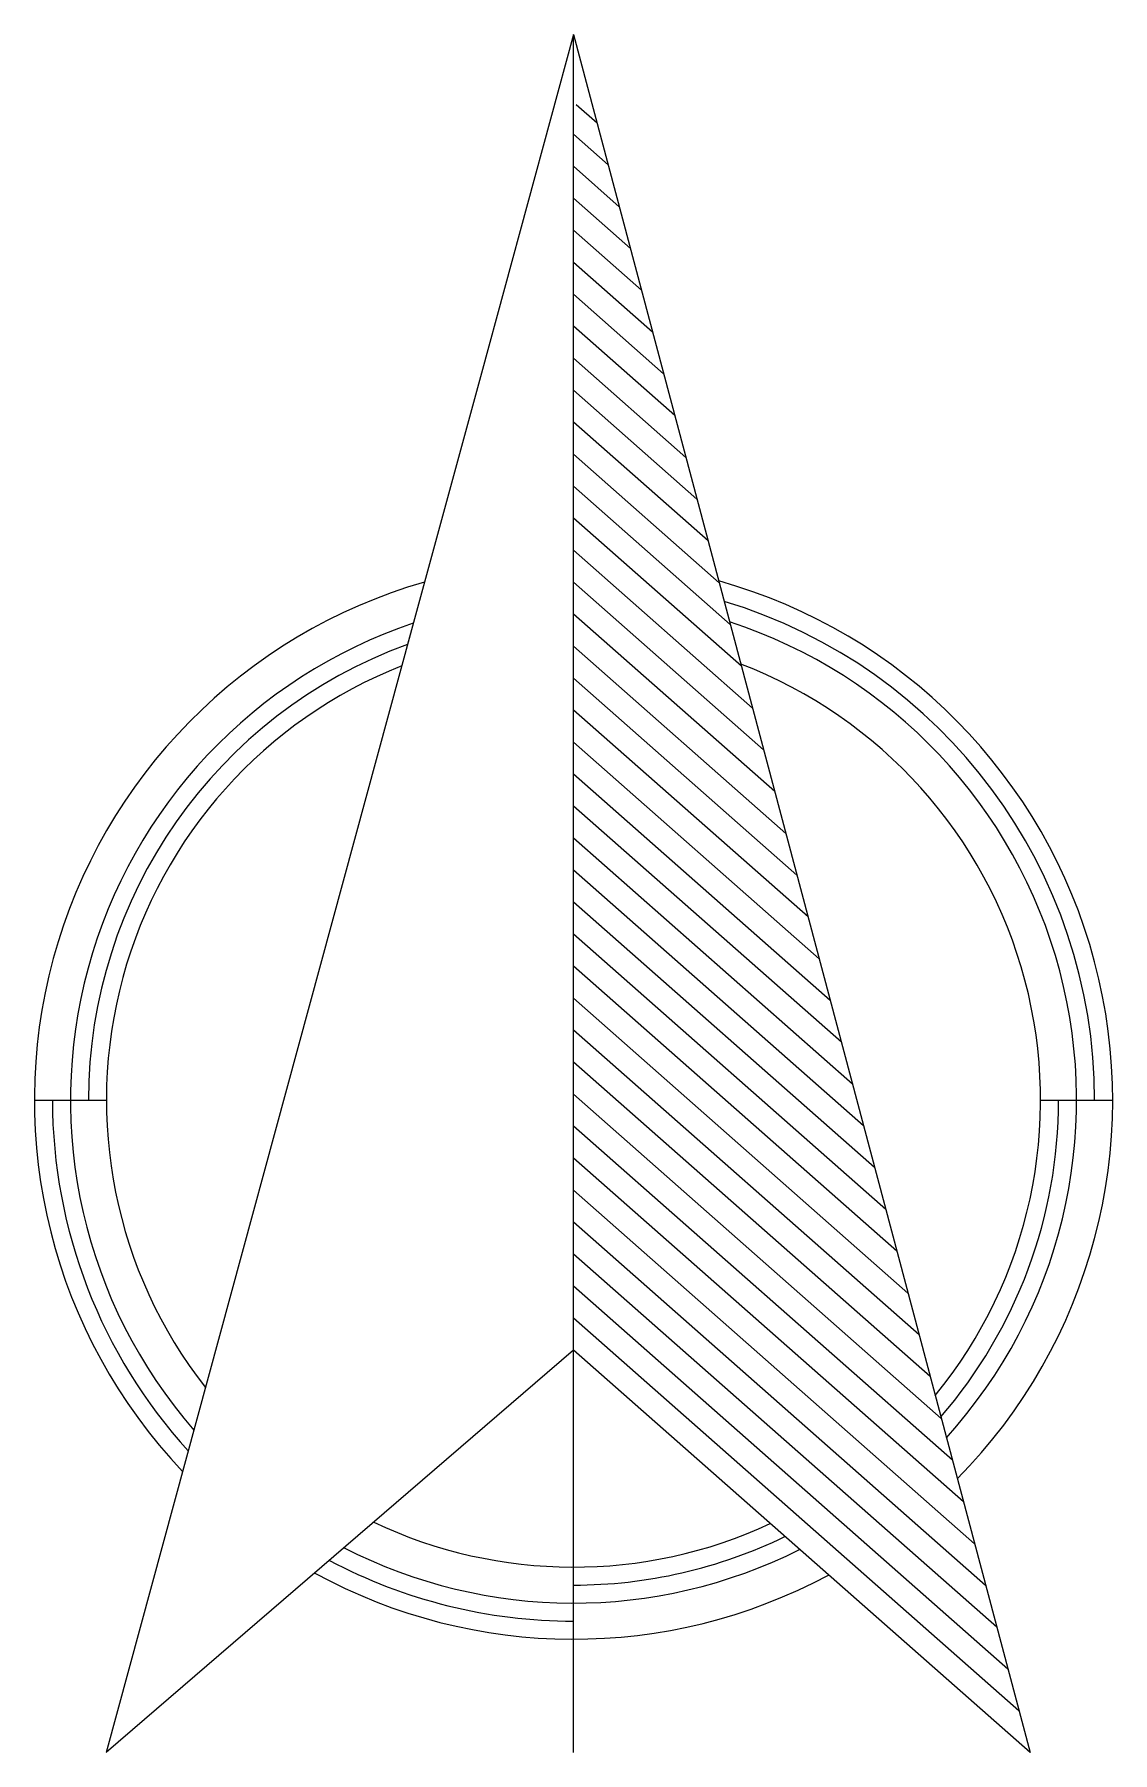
# Model space of a CAD drawing. Header units: millimetres. Extents: x -6.4 to 72.2, y -0.9 to 45.4.
# Drawn here: x -6.379 to -4.899, y 41.308 to 43.666 of the extents above; entities that cross this region are included whole.
import ezdxf

# ---------------------------------------------------------------- set-up
doc = ezdxf.new("R2010")
doc.units = ezdxf.units.MM
doc.layers.add('marco', color=7, linetype='Continuous')

msp = doc.modelspace()

# ---------------------------------------------------------------- linework, layer by layer
at = {"layer": 'marco'}
for p, q in [((-5.6392, 43.6659, -63.474), (-5.7656, 43.201, -63.474)), ((-5.6392, 43.6659, -63.474), (-5.0128, 41.3078, -63.474)), ((-5.6392, 41.3078, -63.474), (-5.6392, 43.6659, -63.474)), ((-5.6069, 43.5441, -63.474), (-5.6354, 43.5692, -63.474)), ((-5.5916, 43.4868, -63.474), (-5.6392, 43.5287, -63.474)), ((-5.5764, 43.4294, -63.474), (-5.6392, 43.4848, -63.474)), ((-5.5612, 43.3721, -63.474), (-5.6392, 43.4409, -63.474)), ((-5.5459, 43.3147, -63.474), (-5.6392, 43.397, -63.474)), ((-5.5307, 43.2574, -63.474), (-5.6392, 43.353, -63.474)), ((-5.5155, 43.2, -63.474), (-5.6392, 43.3091, -63.474)), ((-5.5002, 43.1427, -63.474), (-5.6392, 43.2652, -63.474)), ((-5.7656, 43.201, -63.474), (-5.8669, 42.8287, -63.474)), ((-5.485, 43.0854, -63.474), (-5.6392, 43.2213, -63.474)), ((-5.4698, 43.028, -63.474), (-5.6392, 43.1774, -63.474)), ((-5.4545, 42.9707, -63.474), (-5.6392, 43.1335, -63.474)), ((-5.4393, 42.9133, -63.474), (-5.6392, 43.0896, -63.474)), ((-5.4241, 42.856, -63.474), (-5.6392, 43.0457, -63.474)), ((-5.4088, 42.7987, -63.474), (-5.6392, 43.0017, -63.474)), ((-5.3936, 42.7413, -63.474), (-5.6392, 42.9578, -63.474)), ((-5.3784, 42.684, -63.474), (-5.6392, 42.9139, -63.474)), ((-5.862, 42.8468, -63.474), (-6.2805, 41.3078, -63.474)), ((-5.3631, 42.6266, -63.474), (-5.6392, 42.87, -63.474)), ((-5.3479, 42.5693, -63.474), (-5.6392, 42.8261, -63.474)), ((-5.3327, 42.5119, -63.474), (-5.6392, 42.7822, -63.474)), ((-5.3174, 42.4546, -63.474), (-5.6392, 42.7383, -63.474)), ((-5.3022, 42.3973, -63.474), (-5.6392, 42.6943, -63.474)), ((-5.287, 42.3399, -63.474), (-5.6392, 42.6504, -63.474)), ((-5.2717, 42.2826, -63.474), (-5.6392, 42.6065, -63.474)), ((-5.2565, 42.2252, -63.474), (-5.6392, 42.5626, -63.474)), ((-5.2413, 42.1679, -63.474), (-5.6392, 42.5187, -63.474)), ((-5.2261, 42.1106, -63.474), (-5.6392, 42.4748, -63.474)), ((-5.2108, 42.0532, -63.474), (-5.6392, 42.4309, -63.474)), ((-5.1956, 41.9959, -63.474), (-5.6392, 42.387, -63.474)), ((-5.1804, 41.9385, -63.474), (-5.6392, 42.343, -63.474)), ((-5.1651, 41.8812, -63.474), (-5.6392, 42.2991, -63.474)), ((-5.1499, 41.8239, -63.474), (-5.6392, 42.2552, -63.474)), ((-5.1347, 41.7665, -63.474), (-5.6392, 42.2113, -63.474)), ((-6.3789, 42.2033, -63.474), (-6.2801, 42.2033, -63.474)), ((-4.9984, 42.2033, -63.474), (-4.8995, 42.2033, -63.474)), ((-5.1194, 41.7092, -63.474), (-5.6392, 42.1674, -63.474)), ((-5.1042, 41.6518, -63.474), (-5.6392, 42.1235, -63.474)), ((-5.089, 41.5945, -63.474), (-5.6392, 42.0796, -63.474)), ((-5.0737, 41.5371, -63.474), (-5.6392, 42.0356, -63.474)), ((-5.0585, 41.4798, -63.474), (-5.6392, 41.9917, -63.474)), ((-5.0433, 41.4225, -63.474), (-5.6392, 41.9478, -63.474)), ((-5.028, 41.3651, -63.474), (-5.6392, 41.9039, -63.474)), ((-5.6392, 41.86, -63.474), (-6.2805, 41.3078, -63.474)), ((-5.0128, 41.3078, -63.474), (-5.6392, 41.86, -63.474))]:
    msp.add_line(p, q, dxfattribs=at)
for radius, start, end in [(0.7398, 106.0426, 223.5278), (0.7398, 315.3823, 74.3713), (0.715, 0, 73.1978), (0.6903, 108.5665, 221.004), (0.6903, 317.83, 71.9236), (0.6656, 110.0013, 180), (0.6409, 320.7427, 69.0109), (0.6409, 111.5756, 217.9948), (0.715, 180, 222.3184), (0.6656, 319.2197, 0), (0.6409, 244.6746, 294.9144), (0.6656, 270, 295.8442), (0.6903, 242.8658, 296.7017), (0.7398, 241.3173, 298.2322), (0.715, 242.0628, 270)]:
    msp.add_arc((-5.6392, 42.2033, -63.474), radius, start, end, dxfattribs=at)

doc.saveas('drawing.dxf')
